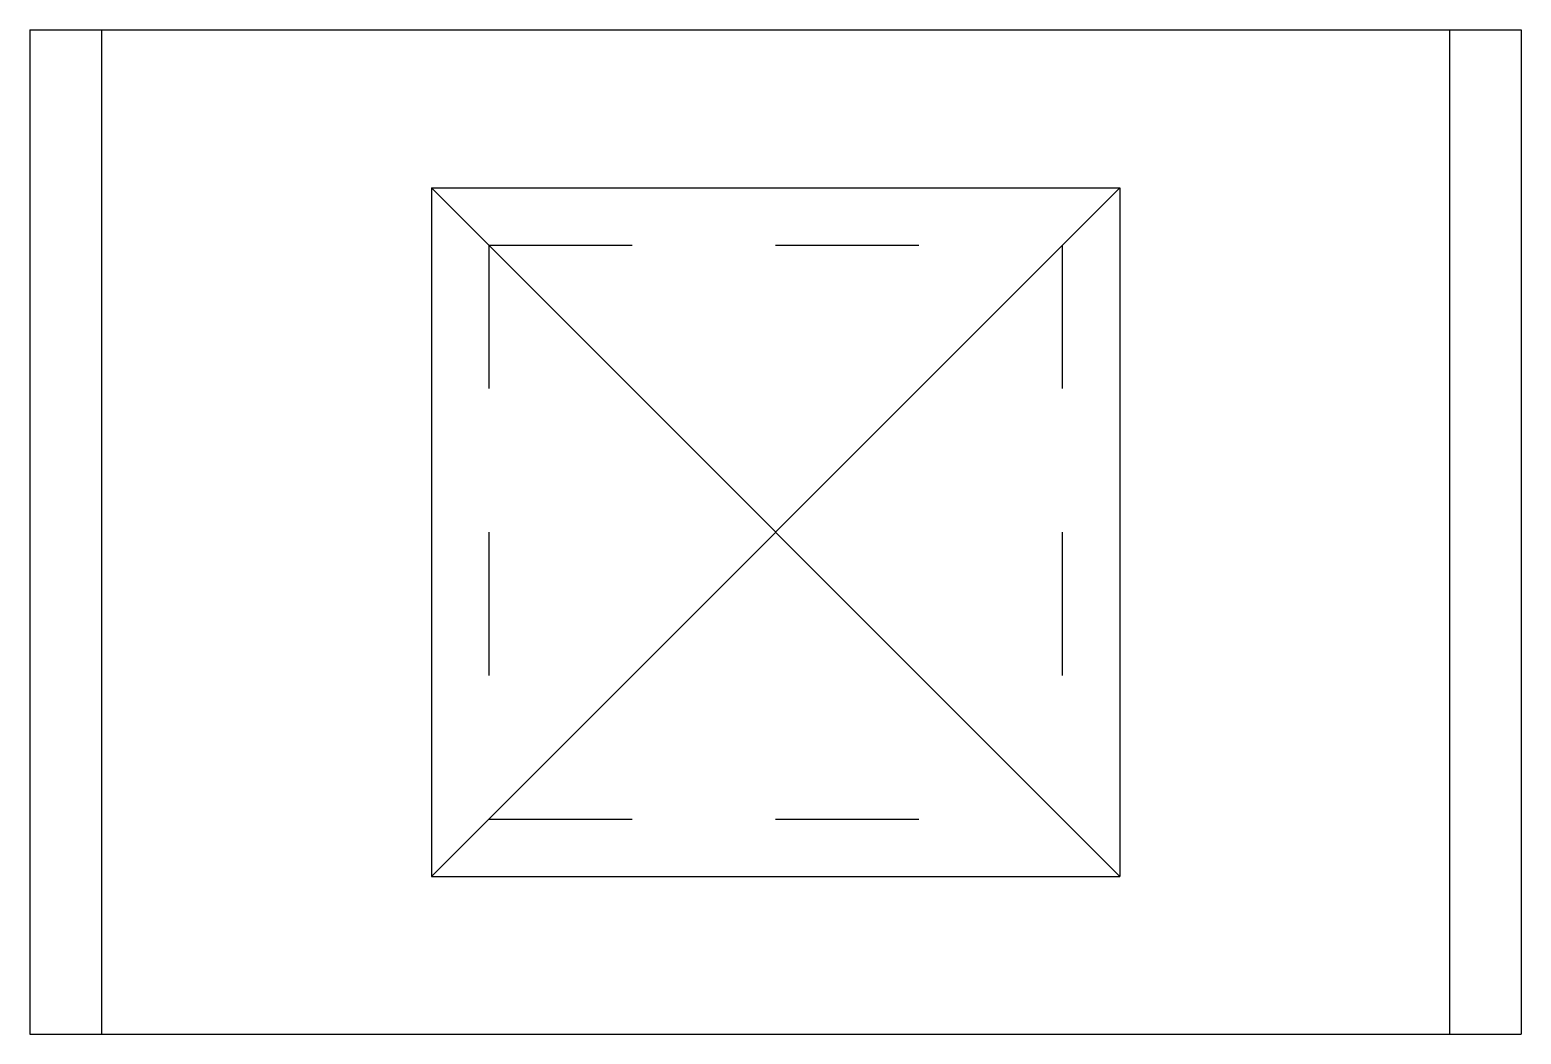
# Model space of a CAD drawing. Header units: millimetres. Extents: x -178823 to 175654, y -172236 to 8261111.
# Drawn here: x 174755.602 to 174756.642, y 8257547.391 to 8257548.091 of the extents above.
import ezdxf

# ---------------------------------------------------------------- set-up
doc = ezdxf.new("R2010")
doc.units = ezdxf.units.MM
doc.linetypes.add('HIDDEN2', pattern=[0.1875, 0.125, -0.0625])
doc.layers.add('Cobertura', color=2, linetype='Continuous')

msp = doc.modelspace()

# ---------------------------------------------------------------- linework, layer by layer
at = {"layer": 'Cobertura', "ltscale": 0.8}
for p, q in [((174755.602, 8257548.0905), (174756.642, 8257548.0905)), ((174755.602, 8257548.0905), (174755.602, 8257547.3905)), ((174756.642, 8257548.0905), (174756.642, 8257547.3905)), ((174755.882, 8257547.9805), (174755.882, 8257547.5005)), ((174755.882, 8257547.9805), (174756.362, 8257547.9805)), ((174755.882, 8257547.9805), (174756.362, 8257547.5005)), ((174756.362, 8257547.9805), (174755.882, 8257547.5005)), ((174756.362, 8257547.9805), (174756.362, 8257547.5005)), ((174755.882, 8257547.5005), (174756.362, 8257547.5005)), ((174755.602, 8257547.3905), (174756.642, 8257547.3905))]:
    msp.add_line(p, q, dxfattribs=at)
at = {"layer": 'Cobertura', "color": 1, "ltscale": 0.8}
for p, q in [((174755.652, 8257548.0905), (174755.652, 8257547.3905)), ((174756.592, 8257548.0905), (174756.592, 8257547.3905))]:
    msp.add_line(p, q, dxfattribs=at)
at = {"layer": 'Cobertura', "color": 1, "linetype": 'HIDDEN2', "ltscale": 0.8}
for p, q in [((174755.922, 8257547.9405), (174755.922, 8257547.5405)), ((174755.922, 8257547.9405), (174756.322, 8257547.9405)), ((174756.322, 8257547.9405), (174756.322, 8257547.5405)), ((174755.922, 8257547.5405), (174756.322, 8257547.5405))]:
    msp.add_line(p, q, dxfattribs=at)

doc.saveas('drawing.dxf')
